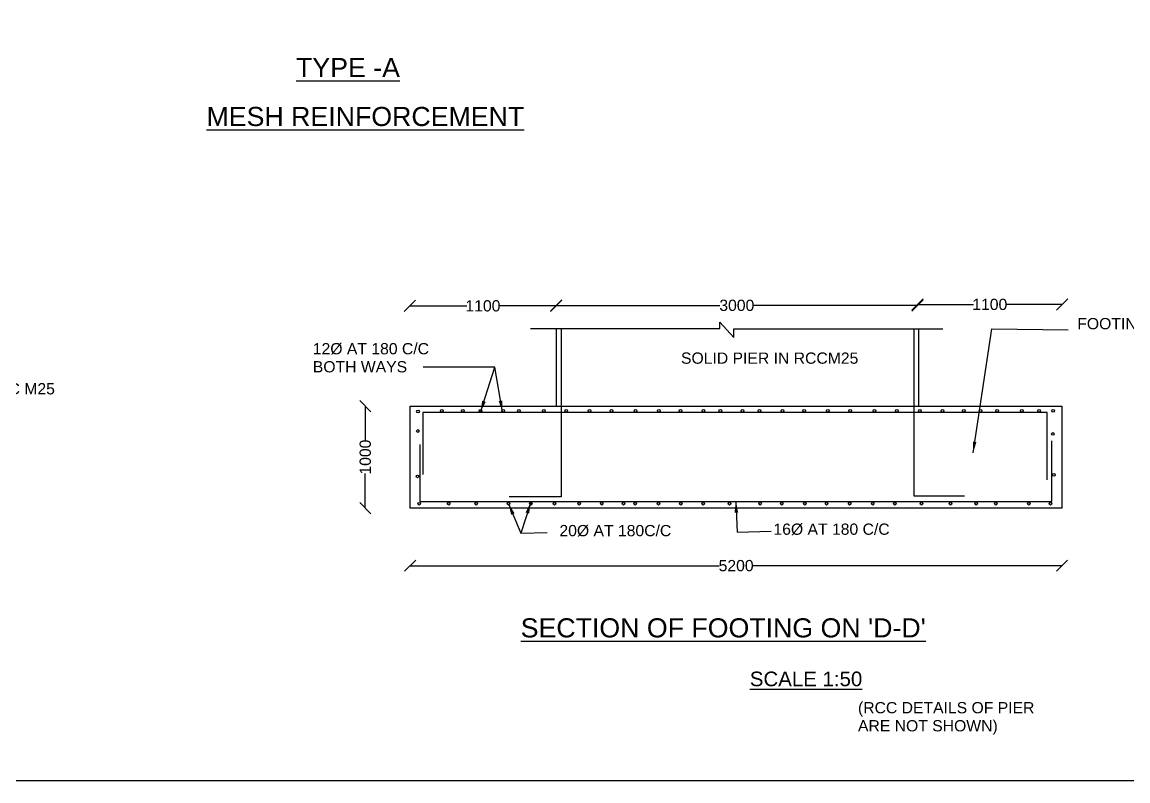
# Model space of a CAD drawing. Header units: millimetres. Extents: x -53240590 to -53219363, y 22122106 to 22136096.
# Drawn here: x -53236226 to -53231313, y 22122106 to 22125479 of the extents above; entities that cross this region are included whole.
import ezdxf

# ---------------------------------------------------------------- set-up
doc = ezdxf.new("R2010")
doc.units = ezdxf.units.MM
doc.header["$MEASUREMENT"] = 0
for name, color, linetype in [('DIMENSION', 7, 'Continuous'), ('DRAWING', 2, 'Continuous'), ('TEXT', 7, 'Continuous')]:
    doc.layers.add(name, color=color, linetype=linetype)
doc.styles.get("Standard").update_dxf_attribs({"font": 'arial.ttf', "height": 50})
doc.dimstyles.get("Standard").update_dxf_attribs({"dimtxt": 50, "dimasz": 50, "dimexe": 0.18, "dimexo": 0.0625, "dimgap": 0.09, "dimtad": 0, "dimdec": 0, "dimzin": 0, "dimdsep": 46, "dimtxsty": 'Standard', "dimblk": 'OBLIQUE', "dimcen": 0.09, "dimse1": 1, "dimse2": 1, "dimadec": 0, "dimazin": 0, "dimtfac": 1, "dimtdec": 0, "dimtofl": 0, "dimtmove": 0, "dimatfit": 3, "dimfxl": 1, "dimtolj": 1, "dimtzin": 0, "dimarcsym": 0})

# ---------------------------------------------------------------- blocks, each defined once
blk = doc.blocks.new('_Oblique')
at = {"color": 0, "linetype": 'ByBlock', "lineweight": -2}
blk.add_line((-0.5, -0.5), (0.5, 0.5), dxfattribs=at)
blk = doc.blocks.new('*D127')
at = {"layer": 'Defpoints', "color": 0, "transparency": 16777216}
for p in [(-53234501.1, 22123318.5), (-53231605.6, 22123318.5), (-53234501.1, 22123062.6)]:
    blk.add_point(p, dxfattribs=at)
at = {"layer": 'DIMENSION', "color": 0, "lineweight": -2, "transparency": 16777216}
for p, q in [((-53234501.1, 22123062.6), (-53233128, 22123062.6)), ((-53231605.6, 22123062.6), (-53232978.7, 22123062.6))]:
    blk.add_line(p, q, dxfattribs=at)
at = {"layer": 'DIMENSION', "color": 0, "lineweight": -2, "transparency": 16777216, "xscale": 50, "yscale": 50, "zscale": 50, "rotation": 180}
blk.add_blockref('_Oblique', (-53234501.1, 22123062.6), dxfattribs=at)
at = {"layer": 'DIMENSION', "color": 0, "lineweight": -2, "transparency": 16777216, "xscale": 50, "yscale": 50, "zscale": 50}
blk.add_blockref('_Oblique', (-53231605.6, 22123062.6), dxfattribs=at)
at = {"layer": 'DIMENSION', "color": 0, "transparency": 16777216, "insert": (-53233053.4, 22123062.6), "char_height": 50, "attachment_point": 5}
blk.add_mtext('\\A1;5200', dxfattribs=at)
blk = doc.blocks.new('*D128')
at = {"layer": 'Defpoints', "color": 0, "transparency": 16777216}
for p in [(-53234501.1, 22123772.2), (-53234700.9, 22123318.5), (-53234501.1, 22123318.5)]:
    blk.add_point(p, dxfattribs=at)
at = {"layer": 'DIMENSION', "color": 0, "lineweight": -2, "transparency": 16777216}
for p, q in [((-53234700.9, 22123772.2), (-53234700.9, 22123617.6)), ((-53234700.9, 22123318.5), (-53234700.9, 22123473))]:
    blk.add_line(p, q, dxfattribs=at)
at = {"layer": 'DIMENSION', "color": 0, "lineweight": -2, "transparency": 16777216, "xscale": 50, "yscale": 50, "zscale": 50}
for p, rotation in [((-53234700.9, 22123772.2), 90), ((-53234700.9, 22123318.5), 270)]:
    blk.add_blockref('_Oblique', p, dxfattribs=dict(at, rotation=rotation))
at = {"layer": 'DIMENSION', "color": 0, "transparency": 16777216, "insert": (-53234700.9, 22123545.3), "char_height": 50, "attachment_point": 5, "rotation": 90}
blk.add_mtext('\\A1;1000', dxfattribs=at)
blk = doc.blocks.new('*D129')
at = {"layer": 'Defpoints', "color": 0, "transparency": 16777216}
for p in [(-53234503.3, 22124217.7), (-53234503.3, 22124116.9), (-53233853, 22124116.9)]:
    blk.add_point(p, dxfattribs=at)
at = {"layer": 'DIMENSION', "color": 0, "lineweight": -2, "transparency": 16777216}
for p, q in [((-53234503.3, 22124217.7), (-53234250.5, 22124217.7)), ((-53233853, 22124217.7), (-53234105.9, 22124217.7))]:
    blk.add_line(p, q, dxfattribs=at)
at = {"layer": 'DIMENSION', "color": 0, "lineweight": -2, "transparency": 16777216, "xscale": 50, "yscale": 50, "zscale": 50, "rotation": 180}
blk.add_blockref('_Oblique', (-53234503.3, 22124217.7), dxfattribs=at)
at = {"layer": 'DIMENSION', "color": 0, "lineweight": -2, "transparency": 16777216, "xscale": 50, "yscale": 50, "zscale": 50}
blk.add_blockref('_Oblique', (-53233853, 22124217.7), dxfattribs=at)
at = {"layer": 'DIMENSION', "color": 0, "transparency": 16777216, "insert": (-53234178.2, 22124217.7), "char_height": 50, "attachment_point": 5}
blk.add_mtext('\\A1;1100', dxfattribs=at)
blk = doc.blocks.new('*D130')
at = {"layer": 'Defpoints', "color": 0, "transparency": 16777216}
for p in [(-53233853, 22124217.7), (-53232247.6, 22124219.8), (-53232247.6, 22124217.7)]:
    blk.add_point(p, dxfattribs=at)
at = {"layer": 'DIMENSION', "color": 0, "lineweight": -2, "transparency": 16777216}
for p, q in [((-53233853, 22124219.8), (-53233125, 22124219.8)), ((-53232247.6, 22124219.8), (-53232975.7, 22124219.8))]:
    blk.add_line(p, q, dxfattribs=at)
at = {"layer": 'DIMENSION', "color": 0, "lineweight": -2, "transparency": 16777216, "xscale": 50, "yscale": 50, "zscale": 50, "rotation": 180}
blk.add_blockref('_Oblique', (-53233853, 22124219.8), dxfattribs=at)
at = {"layer": 'DIMENSION', "color": 0, "lineweight": -2, "transparency": 16777216, "xscale": 50, "yscale": 50, "zscale": 50}
blk.add_blockref('_Oblique', (-53232247.6, 22124219.8), dxfattribs=at)
at = {"layer": 'DIMENSION', "color": 0, "transparency": 16777216, "insert": (-53233050.3, 22124219.8), "char_height": 50, "attachment_point": 5}
blk.add_mtext('\\A1;3000', dxfattribs=at)
blk = doc.blocks.new('*D131')
at = {"layer": 'Defpoints', "color": 0, "transparency": 16777216}
for p in [(-53232247.6, 22124217.7), (-53231605.2, 22124224), (-53231605.2, 22124217.7)]:
    blk.add_point(p, dxfattribs=at)
at = {"layer": 'DIMENSION', "color": 0, "lineweight": -2, "transparency": 16777216}
for p, q in [((-53232247.6, 22124224), (-53231998.7, 22124224)), ((-53231605.2, 22124224), (-53231854.1, 22124224))]:
    blk.add_line(p, q, dxfattribs=at)
at = {"layer": 'DIMENSION', "color": 0, "lineweight": -2, "transparency": 16777216, "xscale": 50, "yscale": 50, "zscale": 50, "rotation": 180}
blk.add_blockref('_Oblique', (-53232247.6, 22124224), dxfattribs=at)
at = {"layer": 'DIMENSION', "color": 0, "lineweight": -2, "transparency": 16777216, "xscale": 50, "yscale": 50, "zscale": 50}
blk.add_blockref('_Oblique', (-53231605.2, 22124224), dxfattribs=at)
at = {"layer": 'DIMENSION', "color": 0, "transparency": 16777216, "insert": (-53231926.4, 22124224), "char_height": 50, "attachment_point": 5}
blk.add_mtext('\\A1;1100', dxfattribs=at)

msp = doc.modelspace()

# ---------------------------------------------------------------- linework, layer by layer
at = {"layer": 'DIMENSION', "color": 0}
msp.add_lwpolyline([(-53219365.6, 22122105.7), (-53240589.9, 22122105.7), (-53240589.9, 22136095.6), (-53219365.6, 22136095.6)], close=True, dxfattribs=at)
at = {"layer": 'DRAWING', "color": 0}
for points in [[(-53233830.6, 22124116.9), (-53233830.6, 22123369.1), (-53234062.2, 22123369.1)], [(-53233966.8, 22124116.9), (-53233126.2, 22124116.9), (-53233126.2, 22124145.1), (-53233063.9, 22124077.2), (-53233063.9, 22124115.9), (-53232135.4, 22124115.9)], [(-53233853, 22124116.9), (-53233853, 22123772.2)], [(-53232263.1, 22124115.9), (-53232263.1, 22123373), (-53232038.5, 22123373)], [(-53232241.1, 22123772.2), (-53232241.1, 22124115.9)], [(-53231671.4, 22123445), (-53231671.4, 22123743.5), (-53234444.8, 22123743.5), (-53234444.8, 22123467.4)], [(-53234459, 22123602), (-53234459, 22123348), (-53231650.6, 22123348), (-53231650.6, 22123618.1)]]:
    msp.add_lwpolyline(points, dxfattribs=at)
msp.add_lwpolyline([(-53234501.1, 22123772.2), (-53231605.6, 22123772.2), (-53231605.6, 22123318.5), (-53234501.1, 22123318.5)], close=True, dxfattribs=at)
for centre in [(-53234466.8, 22123748.1), (-53234360.9, 22123751.5), (-53234267.9, 22123751.5), (-53234189.1, 22123751.5), (-53234088.6, 22123751.5), (-53234018.2, 22123751.5), (-53233907.5, 22123751.5), (-53233807.8, 22123751.5), (-53233705.1, 22123751.5), (-53233607.1, 22123751.5), (-53233499.8, 22123751.5), (-53233396.7, 22123751.5), (-53233300.3, 22123751.5), (-53233198.9, 22123751.5), (-53233123.5, 22123751.5), (-53233025, 22123751.5), (-53232949.6, 22123751.5), (-53232847.4, 22123751.5), (-53232751, 22123751.5), (-53232645.4, 22123751.5), (-53232546.5, 22123751.5), (-53232438.4, 22123751.5), (-53232339.5, 22123751.5), (-53232236.5, 22123751.5), (-53232136.3, 22123751.5), (-53232041.9, 22123751.5), (-53231967.8, 22123751.5), (-53231893.6, 22123751.5), (-53231783.5, 22123751.5), (-53231707.6, 22123751.5), (-53231645.1, 22123751.5), (-53234466.9, 22123661.4), (-53231645.8, 22123648.1), (-53234468.8, 22123459.7), (-53231641.3, 22123466.9), (-53234462.1, 22123338.2), (-53234330.5, 22123338.2), (-53234208.2, 22123338.2), (-53234064.6, 22123338.2), (-53233965.7, 22123338.2), (-53233860.5, 22123338.2), (-53233750.9, 22123338.2), (-53233650.6, 22123338.2), (-53233553.8, 22123338.2), (-53233501.7, 22123338.2), (-53233398.5, 22123338.2), (-53233298.6, 22123338.2), (-53233199.5, 22123338.2), (-53233082.5, 22123338.2), (-53232947.2, 22123338.2), (-53232850.8, 22123338.2), (-53232748.4, 22123338.2), (-53232651.3, 22123338.2), (-53232548.9, 22123338.2), (-53232446.5, 22123338.2), (-53232347.9, 22123338.2), (-53232230.1, 22123338.2), (-53232100.8, 22123338.2), (-53231986.4, 22123338.2), (-53231899, 22123338.2), (-53231752.5, 22123338.2), (-53231656.1, 22123338.2)]:
    msp.add_circle(centre, 5.97, dxfattribs=at)

# ---------------------------------------------------------------- texts
at = {"layer": 'TEXT', "color": 0}
for s, height, p in [('%%UTYPE -A', 85, (-53235008.7, 22125234.7)), ('%%UMESH REINFORCEMENT', 85, (-53235406.4, 22125017.3)), ('FOOTING IN RCC M25', 50, (-53231537.7, 22124113.7)), ('12Ø AT 180 C/C', 50, (-53234934.1, 22124002.3)), ('BOTH WAYS', 50, (-53234934.1, 22123922)), ('SOLID PIER IN RCCM25', 50, (-53233298.2, 22123960.4)), ('FOOTING IN RCC M25', 50, (-53236813.4, 22123824.2)), ('20Ø AT 180C/C', 50, (-53233838.4, 22123193.5)), ('16Ø AT 180 C/C', 50, (-53232887.5, 22123199.9)), ("%%USECTION OF FOOTING ON 'D-D'", 85, (-53234010.6, 22122743.6)), ('%%USCALE 1:50', 65, (-53232992.5, 22122526.7)), ('(RCC DETAILS OF PIER ', 50, (-53232511.9, 22122406.2)), ('ARE NOT SHOWN)', 50, (-53232511.9, 22122325.9))]:
    msp.add_text(s, height=height, dxfattribs=at).set_placement(p)

# ---------------------------------------------------------------- dimensions: what is measured, and where the dimension line sits
at = {"layer": 'DIMENSION', "color": 0}
for base, p1, p2, text, picture, middle in [((-53234503.3, 22124217.7), (-53233853, 22124116.9), (-53234503.3, 22124116.9), '1100', '*D129', (-53234178.2, 22124217.7)), ((-53232247.6, 22124219.8), (-53233853, 22124217.7), (-53232247.6, 22124217.7), '3000', '*D130', (-53233050.3, 22124219.8)), ((-53231605.2, 22124224), (-53232247.6, 22124217.7), (-53231605.2, 22124217.7), '1100', '*D131', (-53231926.4, 22124224)), ((-53234501.1, 22123062.6), (-53231605.6, 22123318.5), (-53234501.1, 22123318.5), '5200', '*D127', (-53233053.4, 22123062.6))]:
    dim = msp.add_linear_dim(base=base, p1=p1, p2=p2, text=text, dimstyle='Standard', dxfattribs=at)
    dim.commit()
    dim.dimension.update_dxf_attribs({"geometry": picture, "text_midpoint": middle})
dim = msp.add_linear_dim(base=(-53234700.9, 22123318.5), p1=(-53234501.1, 22123772.2), p2=(-53234501.1, 22123318.5), angle=90, text='1000', dimstyle='Standard', dxfattribs=at)
dim.commit()
dim.dimension.update_dxf_attribs({"geometry": '*D128', "text_midpoint": (-53234700.9, 22123545.3)})

# ---------------------------------------------------------------- leaders
for points in [[(-53232000.9, 22123564.3), (-53231917.6, 22124115.7), (-53231577.4, 22124110.9)], [(-53234189.1, 22123745.6), (-53234125.2, 22123944.9), (-53234444, 22123944.9)], [(-53234091.5, 22123746.3), (-53234125.2, 22123944.9)], [(-53234064.6, 22123338.2), (-53234009.5, 22123207.3), (-53233892.5, 22123210.5)], [(-53233965.7, 22123344.2), (-53234009.5, 22123207.3)], [(-53233054.8, 22123348), (-53233048.1, 22123212.2), (-53232897.8, 22123216.4)]]:
    msp.add_leader(points, dimstyle='Standard', override={"dimgap": 0.09, "dimtad": 0}, dxfattribs=at)

doc.saveas('drawing.dxf')
